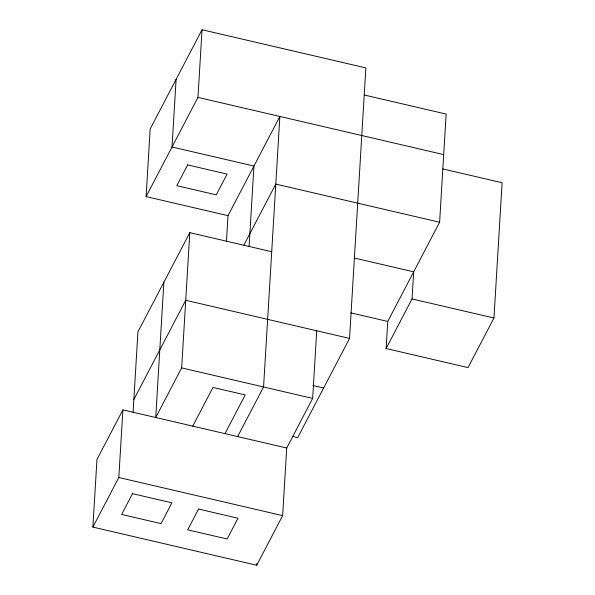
<?xml version="1.0" encoding="UTF-8"?>
<svg xmlns="http://www.w3.org/2000/svg" width="595" height="595" viewBox="0 0 595 595"><rect width="100%" height="100%" fill="white"/><g stroke="black" fill="none" stroke-linecap="round" stroke-linejoin="round"><path stroke-width="0.89" d="M286.716 448.013L282.64 515.642L256.705 565.25L92.887 527.103L96.963 459.474L122.897 409.866L286.716 448.013L312.65 398.405L316.733 330.775M92.887 527.103L118.822 477.502L122.897 409.866M133.079 412.454L137.936 331.854L189.805 232.645L271.714 251.715M237.628 436.581L263.563 386.973L279.873 116.456L228.004 215.665L146.095 196.595L150.171 128.959L202.04 29.75L365.858 67.897L349.548 338.421L297.679 437.63L292.361 436.388M163.87 282.246L155.719 417.512L181.654 367.903L189.805 232.645M176.105 79.358L172.029 146.987L253.939 166.057L249.082 246.657M146.095 196.595L197.964 97.379L202.04 29.75M226.442 241.607L228.004 215.665M256.705 565.25L256.817 563.398M442.702 168.913L502.113 182.739L493.954 318.005L468.027 367.613L386.11 348.536L387.747 321.441L439.616 222.233L446.138 114.062L364.222 94.992M386.11 348.536L412.045 298.935L413.681 271.833L354.27 257.999M133.86 399.483L185.729 300.274L349.548 338.421M243.905 245.073L275.797 184.086L439.616 222.233M192.758 426.132L212.988 387.434L245.207 394.939L224.977 433.636M197.964 97.379L443.691 154.596M412.045 298.935L493.954 318.005M350.842 312.851L387.747 321.441M312.97 385.545L323.613 388.022M181.654 367.903L312.65 398.405M118.822 477.502L282.64 515.642M187.67 164.912L176.804 185.685L216.23 194.87L227.089 174.09L187.67 164.912M132.484 493.657L121.618 514.437L161.044 523.615L171.903 502.835L132.484 493.657M198.559 509.045L187.7 529.818L227.119 539.003L237.978 518.223L198.559 509.045"/></g></svg>
